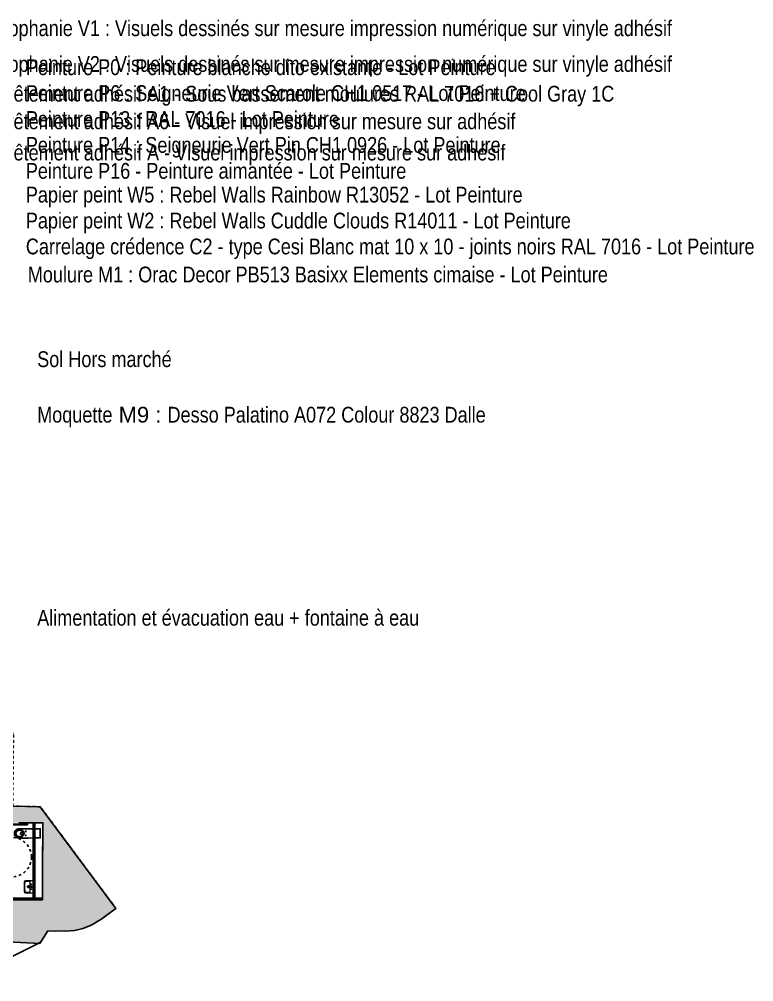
# Model space of a CAD drawing. Extents: x -27 to 25.3, y -8.5 to 57.5.
# Drawn here: x -3.23 to 24.62, y 19.56 to 56.07 of the extents above; entities that cross this region are included whole.
import ezdxf

# ---------------------------------------------------------------- set-up
doc = ezdxf.new("R2010")
doc.units = 0
doc.header["$LTSCALE"] = 0.002
doc.linetypes.add('CACHE', pattern=[0.375, 0.25, -0.125])
doc.linetypes.add('HIDDEN2', pattern=[0.1875, 0.125, -0.0625])
for name, color, linetype in [('01-STR_MACONNERIE_HACH', 252, 'Continuous'), ('02-CLOISON_HACH MACONNERIE', 6, 'Continuous'), ('02-ISOLATION', 6, 'ISOLATION'), ('A-legende', 7, 'Continuous')]:
    doc.layers.add(name, color=color, linetype=linetype)
doc.layers.add('A-MOQUETTE', color=7, linetype='Continuous', true_color=0xd6e1ff)
doc.layers.add('A-signalétique', color=7, linetype='Continuous', true_color=0x666666)
doc.styles.get("Standard").update_dxf_attribs({"font": 'ARIALN.TTF'})
doc.linetypes.add('ISOLATION', pattern='A,0.00254,-2.54,[134,ltypeshp.shx,S=2.54,R=0,X=-2.54,Y=0],-5.08,[134,ltypeshp.shx,S=2.54,R=180,X=2.54,Y=0],-2.54', length=10.16254)

# ---------------------------------------------------------------- blocks, each defined once
blk = doc.blocks.new('wc PMR')
for points in [[(-0.4, 0.241), (-0.4, 0.261), (-0.35, 0.261), (-0.35, 1.061), (-0.4, 1.061), (-0.4, 1.081), (-0.33, 1.081), (-0.33, 0.241), (-0.4, 0.241)], [(0.175, -0.035), (0.175, -0.235), (-0.175, -0.235), (-0.175, -0.035), (0.175, -0.035)]]:
    blk.add_lwpolyline(points)
for points in [[(-0.136, 0.672), (-0.105, 0.714), (-0.061, 0.745), (0, 0.745)], [(-0.178, 0.524), (-0.178, 0.572), (-0.167, 0.629), (-0.136, 0.672)], [(0.175, 0.035), (0.175, 0.035), (-0.175, 0.035), (-0.175, 0.035)], [(-0.098, 0.315), (-0.098, 0.315), (-0.052, 0.315), (-0.052, 0.315)], [(-0.078, 0.337), (-0.078, 0.337), (-0.078, 0.293), (-0.078, 0.293)], [(0.057, 0.315), (0.057, 0.315), (0.103, 0.315), (0.103, 0.315)], [(0.077, 0.337), (0.077, 0.337), (0.077, 0.294), (0.077, 0.294)]]:
    blk.add_open_spline(points, degree=3)
for points, knots in [([(0, 0.745), (0, 0.745), (0.072, 0.745), (0.123, 0.702), (0.152, 0.647)], [0.5714286, 0.5714286, 0.5714286, 0.5714286, 0.5714286, 0.7142857, 0.7142857, 0.7142857, 0.7142857]), ([(-0.175, 0.035), (-0.175, 0.035), (-0.179, 0.311), (-0.179, 0.418), (-0.178, 0.524)], [0.1428571, 0.1428571, 0.1428571, 0.1428571, 0.1428572, 0.2857143, 0.2857143, 0.2857143, 0.2857143]), ([(0, 0.704), (0.075, 0.704), (0.136, 0.631), (0.136, 0.54), (0.136, 0.54), (0.136, 0.449), (0.075, 0.375), (0, 0.375), (0, 0.375), (-0.076, 0.375), (-0.137, 0.449), (-0.137, 0.54), (-0.137, 0.54), (-0.137, 0.631), (-0.076, 0.704), (0, 0.704)], [0, 0, 0, 0, 0.25, 0.25, 0.25, 0.25, 0.5, 0.5, 0.5, 0.5, 0.75, 0.75, 0.75, 0.75, 1, 1, 1, 1]), ([(0, 0.692), (0.068, 0.692), (0.123, 0.626), (0.123, 0.545), (0.123, 0.545), (0.123, 0.463), (0.068, 0.397), (0, 0.397), (0, 0.397), (-0.068, 0.397), (-0.123, 0.463), (-0.123, 0.545), (-0.123, 0.545), (-0.123, 0.626), (-0.068, 0.692), (0, 0.692)], [0, 0, 0, 0, 0.25, 0.25, 0.25, 0.25, 0.5, 0.5, 0.5, 0.5, 0.75, 0.75, 0.75, 0.75, 1, 1, 1, 1]), ([(0.045, 0.424), (0.045, 0.42), (0.042, 0.415), (0.038, 0.414), (0.038, 0.414), (0.026, 0.409), (0.013, 0.406), (0, 0.406), (0, 0.406), (-0.013, 0.406), (-0.026, 0.409), (-0.038, 0.414), (-0.038, 0.414), (-0.042, 0.415), (-0.045, 0.42), (-0.045, 0.425), (-0.045, 0.425), (-0.043, 0.457), (-0.046, 0.515), (0, 0.515), (0, 0.515), (0.046, 0.515), (0.044, 0.459), (0.045, 0.424)], [0, 0, 0, 0, 0.166667, 0.166667, 0.166667, 0.166667, 0.333333, 0.333333, 0.333333, 0.333333, 0.5, 0.5, 0.5, 0.5, 0.666667, 0.666667, 0.666667, 0.666667, 0.833333, 0.833333, 0.833333, 0.833333, 1, 1, 1, 1]), ([(0.152, 0.647), (0.152, 0.647), (0.171, 0.608), (0.178, 0.563), (0.178, 0.524)], [0.7142857, 0.7142857, 0.7142857, 0.7142857, 0.7142857, 0.8571429, 0.8571429, 0.8571429, 0.8571429]), ([(0.178, 0.524), (0.178, 0.524), (0.179, 0.417), (0.178, 0.311), (0.175, 0.035)], [0.8571429, 0.8571429, 0.8571429, 0.8571429, 0.8571429, 1, 1, 1, 1]), ([(-0.078, 0.322), (-0.074, 0.322), (-0.07, 0.319), (-0.07, 0.315), (-0.07, 0.315), (-0.07, 0.311), (-0.074, 0.307), (-0.078, 0.307), (-0.078, 0.307), (-0.082, 0.307), (-0.085, 0.311), (-0.085, 0.315), (-0.085, 0.315), (-0.085, 0.319), (-0.082, 0.322), (-0.078, 0.322)], [0, 0, 0, 0, 0.25, 0.25, 0.25, 0.25, 0.5, 0.5, 0.5, 0.5, 0.75, 0.75, 0.75, 0.75, 1, 1, 1, 1]), ([(0.077, 0.322), (0.082, 0.322), (0.085, 0.319), (0.085, 0.315), (0.085, 0.315), (0.085, 0.311), (0.082, 0.307), (0.077, 0.307), (0.077, 0.307), (0.073, 0.307), (0.07, 0.311), (0.07, 0.315), (0.07, 0.315), (0.07, 0.319), (0.073, 0.322), (0.077, 0.322)], [0, 0, 0, 0, 0.25, 0.25, 0.25, 0.25, 0.5, 0.5, 0.5, 0.5, 0.75, 0.75, 0.75, 0.75, 1, 1, 1, 1])]:
    blk.add_open_spline(points, degree=3, knots=knots)
blk = doc.blocks.new('Xref-R4-2018-11')
at = {"layer": '01-STR_MACONNERIE_HACH'}
h = blk.add_hatch(color=256, dxfattribs=at)
h.dxf.hatch_style = 1
h.paths.add_polyline_path([(0.297, 19.329), (-0.748, 19.355), (-0.722, 22.103), (-5.818, 22.151), (-5.741, 28.547), (-5.73, 29.522), (-6.009, 29.525), (-6.008, 29.607), (-6.068, 29.608), (-6.071, 29.411), (-6.256, 29.412), (-6.286, 20.28), (-6.226, 20.279), (-6.226, 20.279), (-5.716, 20.278), (-5.707, 21.25), (-5.507, 21.249), (-5.504, 21.574), (-1.302, 21.534), (-1.323, 19.324), (-4.705, 19.356), (-4.703, 19.496), (-5.103, 19.5), (-5.105, 19.34), (-6.229, 19.289), (-6.289, 19.289), (-6.291, 18.729), (-3.651, 18.723), (-3.551, 18.723), (-3.241, 18.723), (-1.715, 18.72), (0.394, 18.72), (0.394, 18.463), (0.394, 18.391), (0.374, 16.941), (0.374, 15.8), (0.049, 15.8), (-1.109, 15.797), (-1.109, 15.531), (-0.922, 15.528), (-0.947, 14.208), (0.272, 14.138), (0.587, 14.62), (0.86, 14.607), (1.094, 14.623, 0.157672), (2.364, 14.918, -0.000875), (2.587, 15.051), (3.161, 15.476)])
at = {"layer": '02-CLOISON_HACH MACONNERIE', "lineweight": 13, "transparency": 33554687}
h = blk.add_hatch(dxfattribs=at)
h.set_pattern_fill('ANSI31', color=256, scale=0.015)
h.paths.add_polyline_path([(-2.08, 17.188), (-2.011, 17.188), (-2.02, 18.72), (-2.089, 18.72)])
h.paths.add_polyline_path([(0.022, 15.88), (0.092, 15.88), (0.092, 16.669), (0.092, 16.884), (0.092, 16.94), (0.092, 18.72), (0.022, 18.72)])
for p, q in [((0.374, 16.941), (0.394, 18.391)), ((-1.109, 15.797), (0.049, 15.8)), ((-2.701, 12.691), (0.286, 14.181))]:
    blk.add_line(p, q)
blk.add_lwpolyline([(-0.521, 18.72), (-0.202, 18.72), (0.393, 18.72), (0.374, 16.941), (0.374, 16.936), (0.374, 16.87), (0.374, 15.8), (-1.109, 15.797)])
for points in [[(-0.947, 14.208), (0.272, 14.138), (0.587, 14.62), (0.86, 14.607), (1.094, 14.623, 0.157672), (2.364, 14.918, -0.000875), (2.587, 15.051), (3.161, 15.476), (0.297, 19.329), (-0.748, 19.355)], [(-0.947, 14.208), (0.272, 14.138), (0.587, 14.62), (0.86, 14.607), (0.86, 14.607), (1.094, 14.623, 0.157672), (2.364, 14.918, -0.000875), (2.587, 15.051), (3.161, 15.476)]]:
    blk.add_lwpolyline(points, format="xyb")
at = {"linetype": 'CACHE'}
blk.add_lwpolyline([(3.161, 15.476), (0.297, 19.329), (-0.748, 19.355), (-0.722, 22.103), (-5.818, 22.151)], dxfattribs=at)
at = {"linetype": 'Continuous'}
for points in [[(0.022, 18.72), (0.022, 15.88)], [(0.092, 18.72), (0.092, 15.8)]]:
    blk.add_lwpolyline(points, dxfattribs=at)
at = {"color": 6, "linetype": 'HIDDEN2'}
blk.add_circle((-0.79, 17.42), 0.75, dxfattribs=at)
at = {"lineweight": 18}
for centre, major_axis in [((-0.053, 16.385), (0, 0.015)), ((-0.054, 16.205), (0.015, 0))]:
    blk.add_ellipse(centre, major_axis=major_axis, ratio=1, dxfattribs=at)
for points, knots in [([(0.022, 16.52), (0.022, 16.52), (0.022, 16.07), (0.022, 16.07), (0.022, 16.07), (0.022, 16.07), (-0.272, 16.07), (-0.272, 16.07), (-0.272, 16.07), (-0.295, 16.07), (-0.314, 16.088), (-0.314, 16.112), (-0.314, 16.112), (-0.32, 16.234), (-0.32, 16.356), (-0.314, 16.479), (-0.314, 16.479), (-0.313, 16.502), (-0.295, 16.52), (-0.271, 16.52), (-0.271, 16.52), (-0.271, 16.52), (0.022, 16.52), (0.022, 16.52)], [0, 0, 0, 0, 0.142857, 0.142857, 0.142857, 0.142867, 0.285714, 0.285714, 0.285714, 0.285724, 0.428571, 0.428571, 0.428571, 0.428581, 0.571429, 0.571429, 0.571429, 0.571439, 0.714286, 0.714286, 0.714286, 0.714296, 1, 1, 1, 1]), ([(-0.094, 16.478), (-0.094, 16.478), (-0.094, 16.117), (-0.094, 16.117), (-0.094, 16.117), (-0.094, 16.097), (-0.101, 16.095), (-0.117, 16.095), (-0.117, 16.095), (-0.117, 16.095), (-0.262, 16.095), (-0.262, 16.095), (-0.262, 16.095), (-0.28, 16.095), (-0.293, 16.11), (-0.294, 16.129), (-0.294, 16.129), (-0.3, 16.24), (-0.3, 16.351), (-0.294, 16.462), (-0.294, 16.462), (-0.293, 16.48), (-0.28, 16.495), (-0.262, 16.495), (-0.262, 16.495), (-0.262, 16.495), (-0.115, 16.495), (-0.115, 16.495), (-0.115, 16.495), (-0.109, 16.495), (-0.094, 16.496), (-0.094, 16.478)], [0, 0, 0, 0, 0.111111, 0.111111, 0.111111, 0.111121, 0.222222, 0.222222, 0.222222, 0.222232, 0.333333, 0.333333, 0.333333, 0.333343, 0.444444, 0.444444, 0.444444, 0.444454, 0.555556, 0.555556, 0.555556, 0.555566, 0.666667, 0.666667, 0.666667, 0.666677, 0.777778, 0.777778, 0.777778, 0.777788, 1, 1, 1, 1]), ([(-0.122, 16.295), (-0.122, 16.278), (-0.136, 16.263), (-0.154, 16.263), (-0.154, 16.263), (-0.171, 16.263), (-0.186, 16.278), (-0.186, 16.295), (-0.186, 16.295), (-0.186, 16.313), (-0.171, 16.327), (-0.154, 16.327), (-0.154, 16.327), (-0.136, 16.327), (-0.122, 16.313), (-0.122, 16.295)], [0, 0, 0, 0, 0.2, 0.2, 0.2, 0.20001, 0.4, 0.4, 0.4, 0.40001, 0.6, 0.6, 0.6, 0.60001, 1, 1, 1, 1]), ([(-0.134, 16.295), (-0.134, 16.284), (-0.143, 16.275), (-0.154, 16.275), (-0.154, 16.275), (-0.165, 16.275), (-0.174, 16.284), (-0.174, 16.295), (-0.174, 16.295), (-0.174, 16.306), (-0.165, 16.315), (-0.154, 16.315), (-0.154, 16.315), (-0.143, 16.315), (-0.134, 16.306), (-0.134, 16.295)], [0, 0, 0, 0, 0.2, 0.2, 0.2, 0.20001, 0.4, 0.4, 0.4, 0.40001, 0.6, 0.6, 0.6, 0.60001, 1, 1, 1, 1]), ([(-0.1, 16.295), (-0.1, 16.288), (-0.102, 16.283), (-0.104, 16.283), (-0.104, 16.283), (-0.106, 16.284), (-0.107, 16.289), (-0.107, 16.296), (-0.107, 16.296), (-0.107, 16.302), (-0.106, 16.307), (-0.104, 16.307), (-0.104, 16.307), (-0.102, 16.307), (-0.1, 16.301), (-0.1, 16.295)], [0, 0, 0, 0, 0.2, 0.2, 0.2, 0.20001, 0.4, 0.4, 0.4, 0.40001, 0.6, 0.6, 0.6, 0.60001, 1, 1, 1, 1]), ([(-0.024, 16.283), (-0.031, 16.276), (-0.042, 16.276), (-0.049, 16.283), (-0.049, 16.283), (-0.055, 16.289), (-0.055, 16.3), (-0.049, 16.307), (-0.049, 16.307), (-0.042, 16.314), (-0.031, 16.314), (-0.024, 16.307), (-0.024, 16.307), (-0.017, 16.3), (-0.017, 16.289), (-0.024, 16.283)], [0, 0, 0, 0, 0.2, 0.2, 0.2, 0.20001, 0.4, 0.4, 0.4, 0.40001, 0.6, 0.6, 0.6, 0.60001, 1, 1, 1, 1])]:
    blk.add_open_spline(points, degree=3, knots=knots, dxfattribs=at)
for points in [[(-0.104, 16.295), (-0.104, 16.295), (-0.214, 16.295), (-0.214, 16.295)], [(-0.154, 16.245), (-0.154, 16.245), (-0.154, 16.355), (-0.154, 16.355)], [(-0.03, 16.385), (-0.03, 16.385), (-0.077, 16.385), (-0.077, 16.385)], [(-0.03, 16.205), (-0.03, 16.205), (-0.077, 16.205), (-0.077, 16.205)], [(-0.068, 16.295), (-0.068, 16.295), (0.004, 16.295), (0.004, 16.295)], [(-0.054, 16.41), (-0.054, 16.41), (-0.054, 16.361), (-0.054, 16.361)], [(-0.054, 16.23), (-0.054, 16.23), (-0.054, 16.181), (-0.054, 16.181)], [(-0.036, 16.263), (-0.036, 16.263), (-0.036, 16.335), (-0.036, 16.335)]]:
    blk.add_open_spline(points, degree=3, dxfattribs=at)
at = {"layer": '02-ISOLATION', "linetype": 'Continuous'}
blk.add_lwpolyline([(-7.641, 15.862), (0.371, 15.88)], dxfattribs=at)
at = {"layer": '02-ISOLATION', "linetype": 'ISOLATION', "ltscale": 0.004}
blk.add_lwpolyline([(-1.109, 15.837), (0.374, 15.837)], dxfattribs=at)
at = {"lineweight": 18, "xscale": -1.000000000000002, "rotation": 90}
blk.add_blockref('wc PMR', (0.057, 18.319), dxfattribs=at)

msp = doc.modelspace()

# ---------------------------------------------------------------- block references
at = {"ltscale": 0.01}
msp.add_blockref('Xref-R4-2018-11', (-2.724, 6.869), dxfattribs=at)

# ---------------------------------------------------------------- texts
at = {"layer": 'A-legende', "ltscale": 0.1, "char_height": 0.59757, "attachment_point": 1}
for s, width, insert in [('Peinture P0 : Peinture blanche dito existante - Lot Peinture', 20.62945, (-2.976, 54.547)), ('Peinture P6 : Seigneurie Vert Scarole CH1 0517 - Lot Peinture', 22.38353, (-2.976, 53.565)), ('Peinture P13 : RAL 7016 - Lot Peinture', 14.78249, (-2.976, 52.582)), ('Peinture P14 : Seigneurie Vert Pin CH1 0926 - Lot Peinture', 20.66599, (-2.976, 51.599)), ('Peinture P16 - Peinture aimantée - Lot Peinture', 21.81635, (-2.976, 50.616)), ('Papier peint W5 : Rebel Walls Rainbow R13052 - Lot Peinture', 21.79884, (-2.976, 49.714)), ('Papier peint W2 : Rebel Walls Cuddle Clouds R14011 - Lot Peinture', 22.85679, (-2.976, 48.731)), ('Carrelage crédence C2 - type Cesi Blanc mat 10 x 10 - joints noirs RAL 7016 - Lot Peinture', 28.31803, (-2.976, 47.748)), ('Moulure M1 : Orac Decor PB513 Basixx Elements cimaise - Lot Peinture', 24.51258, (-2.901, 46.685)), ('Alimentation et évacuation eau + fontaine à eau', 14.78249, (-2.546, 33.665))]:
    msp.add_mtext_dynamic_manual_height_columns(s, width=width, gutter_width=12.5, heights=[0], dxfattribs=dict(at, insert=insert))
at = {"layer": 'A-MOQUETTE', "color": 0, "ltscale": 0.1, "char_height": 0.59757, "attachment_point": 1}
for s, width, insert in [('\\A1;Sol Hors marché ', 16.2629, (-2.546, 43.473)), ('Moquette{\\fArial|b0|i0|c0|p34; M9 : }Desso Palatino A072 Colour 8823 Dalle', 22.06793, (-2.546, 41.367))]:
    msp.add_mtext_dynamic_manual_height_columns(s, width=width, gutter_width=12.5, heights=[0], dxfattribs=dict(at, insert=insert))
at = {"layer": 'A-signalétique', "color": 0, "ltscale": 0.1, "char_height": 0.59757, "attachment_point": 1}
for s, width, insert in [('Vitrophanie V1 : Visuels dessinés sur mesure impression numérique sur vinyle adhésif ', 30.54995, (-4.659, 56.026)), ('Vitrophanie V2 : Visuels dessinés sur mesure impression numérique sur vinyle adhésif ', 30.54995, (-4.659, 54.67)), ('Revêtement adhésif A1 - Sous bassement moulures RAL 7016 + Cool Gray 1C ', 31.43771, (-4.659, 53.541)), ('Revêtement adhésif A6 - Visuel impression sur mesure sur adhésif ', 30.20557, (-4.659, 52.495)), ('Revêtement adhésif A - Visuel impression sur mesure sur adhésif ', 30.20557, (-4.659, 51.31))]:
    msp.add_mtext_dynamic_manual_height_columns(s, width=width, gutter_width=12.5, heights=[0], dxfattribs=dict(at, insert=insert))

doc.saveas('drawing.dxf')
